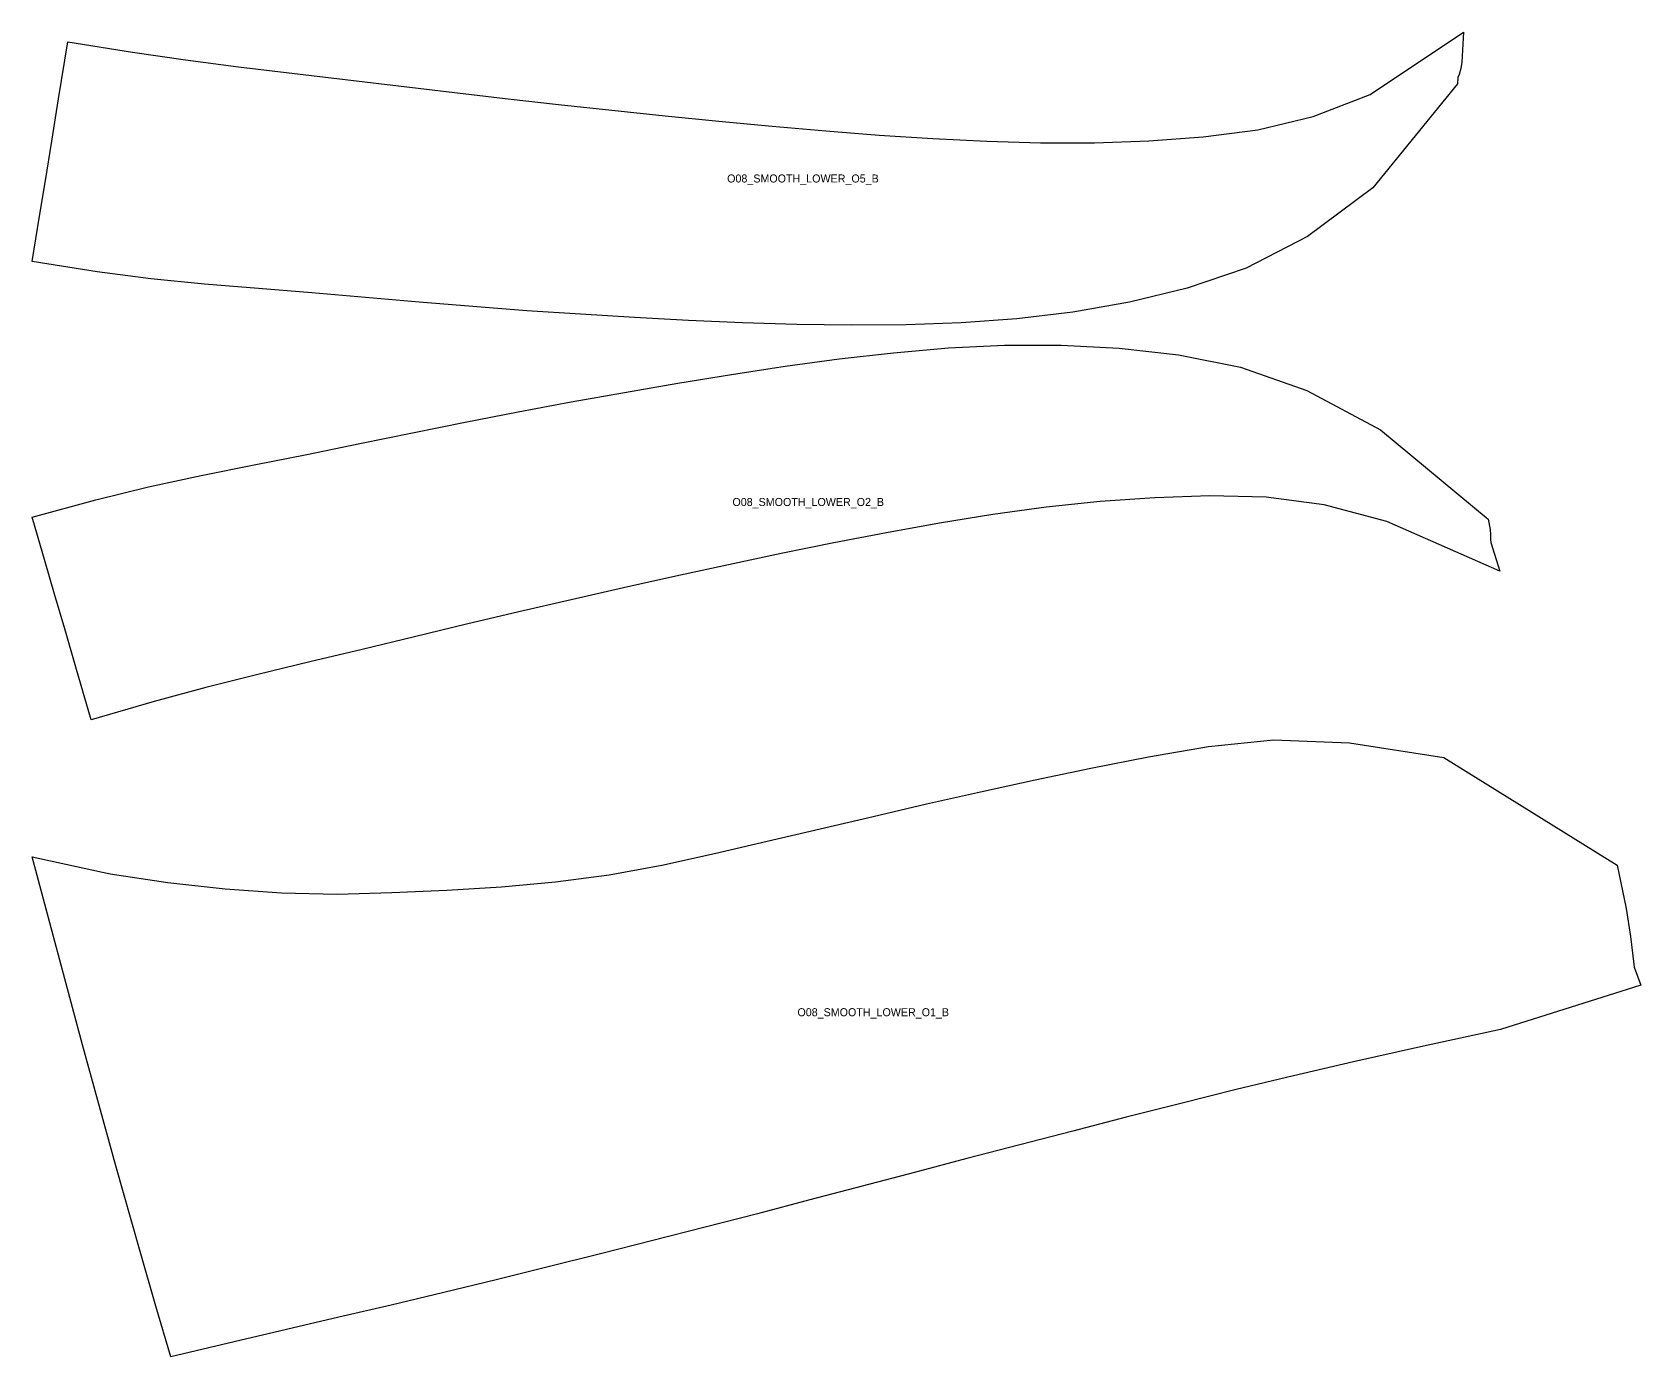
# Model space of a CAD drawing. Header units: millimetres. Extents: x 15 to 15325, y 15 to 1481.
# Drawn here: x 2860 to 4469, y 15 to 1339 of the extents above; entities that cross this region are included whole.
import ezdxf

# ---------------------------------------------------------------- set-up
doc = ezdxf.new("R2010")
doc.units = ezdxf.units.MM

msp = doc.modelspace()

# ---------------------------------------------------------------- linework, layer by layer
for points in [[(2896.1, 1329.7), (2960.9, 1319.3), (3013.8, 1311.5), (3066.8, 1304.7), (3120.1, 1298.3), (3173.5, 1292.1), (3226.8, 1285.7), (3280.1, 1279.3), (3333.4, 1273), (3386.7, 1267), (3440.1, 1261.2), (3493.5, 1255.6), (3546.9, 1250.3), (3600.4, 1245.2), (3653.9, 1240.6), (3707.4, 1236.4), (3761.1, 1232.9), (3814.8, 1230.2), (3868.6, 1228.7), (3922.6, 1228.8), (3976.8, 1230.7), (4031.3, 1234.7), (4086, 1241.8), (4141.4, 1255.1), (4198.3, 1277.1), (4291.5, 1339.3), (4289.9, 1309.4), (4289, 1303.1), (4287.4, 1296.8), (4286, 1293.9), (4285.7, 1287.7), (4200.8, 1183.8), (4135.7, 1135.1), (4074.3, 1103.3), (4015.2, 1083.4), (3957.7, 1069.5), (3901, 1059.4), (3844.8, 1052.6), (3789.3, 1048.6), (3734.2, 1046.8), (3679.5, 1046.4), (3625.1, 1047.1), (3570.8, 1048.8), (3516.7, 1051.1), (3462.7, 1053.9), (3408.7, 1057.2), (3354.9, 1060.8), (3301.1, 1064.9), (3247.4, 1069.3), (3193.8, 1073.9), (3140.2, 1078.6), (3086.6, 1082.9), (3032.8, 1087.4), (2979.1, 1092.8), (2925.5, 1099.8), (2860.4, 1110), (2867.8, 1155.2), (2873.6, 1191), (2880, 1230.2), (2886.9, 1272.6), (2896.1, 1329.7)], [(2860.4, 854.4), (2924.2, 871.7), (2976.6, 884.7), (3029.5, 896.1), (3082.4, 906.7), (3135.2, 917.1), (3187.9, 927.9), (3240.6, 938.7), (3293.5, 949.3), (3346.4, 959.6), (3399.5, 969.6), (3452.7, 979.2), (3506, 988.4), (3559.5, 997.2), (3613.3, 1005.4), (3667.3, 1012.6), (3721.8, 1018.8), (3776.8, 1023.6), (3832.6, 1026.3), (3889.4, 1026.4), (3947.3, 1023.3), (4006.6, 1016.6), (4068.5, 1004.4), (4135, 980.9), (4208.7, 941.6), (4316.1, 852.5), (4318.2, 842.1), (4318.5, 836.6), (4318.6, 832.3), (4318.9, 829.1), (4327.9, 800.3), (4214.8, 850.2), (4152.3, 866.7), (4094.1, 874.4), (4038.1, 875.7), (3982.9, 873.9), (3928.3, 870.1), (3874.4, 864.3), (3820.9, 857), (3767.7, 848.3), (3714.7, 838.9), (3661.9, 828.7), (3609.2, 818), (3556.6, 806.9), (3504.1, 795.5), (3451.7, 783.8), (3399.3, 771.9), (3347, 759.7), (3294.8, 747.3), (3242.6, 734.7), (3190.4, 722.1), (3138.1, 709.7), (3085.9, 697.2), (3034, 684.1), (2982.4, 670.1), (2919.5, 651.8), (2904.1, 704.5), (2893, 742.7), (2882.9, 777.6), (2873.5, 809.9), (2860.4, 854.4)], [(2860.4, 515), (2938.5, 497.7), (2996.1, 489.3), (3053.3, 483), (3109.8, 478.9), (3165.3, 477.6), (3220.2, 479.2), (3275.1, 481.6), (3329.7, 485), (3383.8, 490), (3437.2, 496.9), (3490.1, 506.5), (3542.7, 518.2), (3595.4, 530.4), (3648.3, 542.8), (3701.4, 555.3), (3754.8, 567.7), (3808.7, 579.7), (3863.3, 591.8), (3919.1, 603.6), (3976.5, 614.9), (4036.5, 625.3), (4101.6, 631.8), (4177.5, 628.7), (4271.9, 614.1), (4445.1, 506.5), (4454.2, 463.1), (4458.6, 435.1), (4460.9, 415.9), (4462.3, 404.7), (4468.9, 386.4), (4328.6, 342.2), (4248.6, 324.8), (4181.5, 310), (4121.5, 296), (4064.4, 282.1), (4008.8, 268.3), (3954.4, 254.5), (3900.9, 240.7), (3847.8, 227), (3795.1, 213.2), (3742.5, 199.4), (3690.2, 185.6), (3637.9, 171.8), (3585.6, 158.1), (3533.3, 144.5), (3481, 131.2), (3428.7, 118), (3376.5, 105), (3324.2, 92.1), (3271.9, 79.2), (3219.4, 66.8), (3166.9, 54.6), (3114.6, 42.4), (3062.3, 30), (2999, 15), (2984.1, 65.8), (2967.8, 122.5), (2944.1, 206.1), (2910.7, 327), (2860.4, 515)]]:
    msp.add_lwpolyline(points, close=True)

# ---------------------------------------------------------------- texts
for s, p in [('O08_SMOOTH_LOWER_O5_B', (3555.3, 1189)), ('O08_SMOOTH_LOWER_O2_B', (3560.6, 865.6)), ('O08_SMOOTH_LOWER_O1_B', (3625.6, 355.5))]:
    msp.add_text(s, height=8).set_placement(p)

doc.saveas('drawing.dxf')
